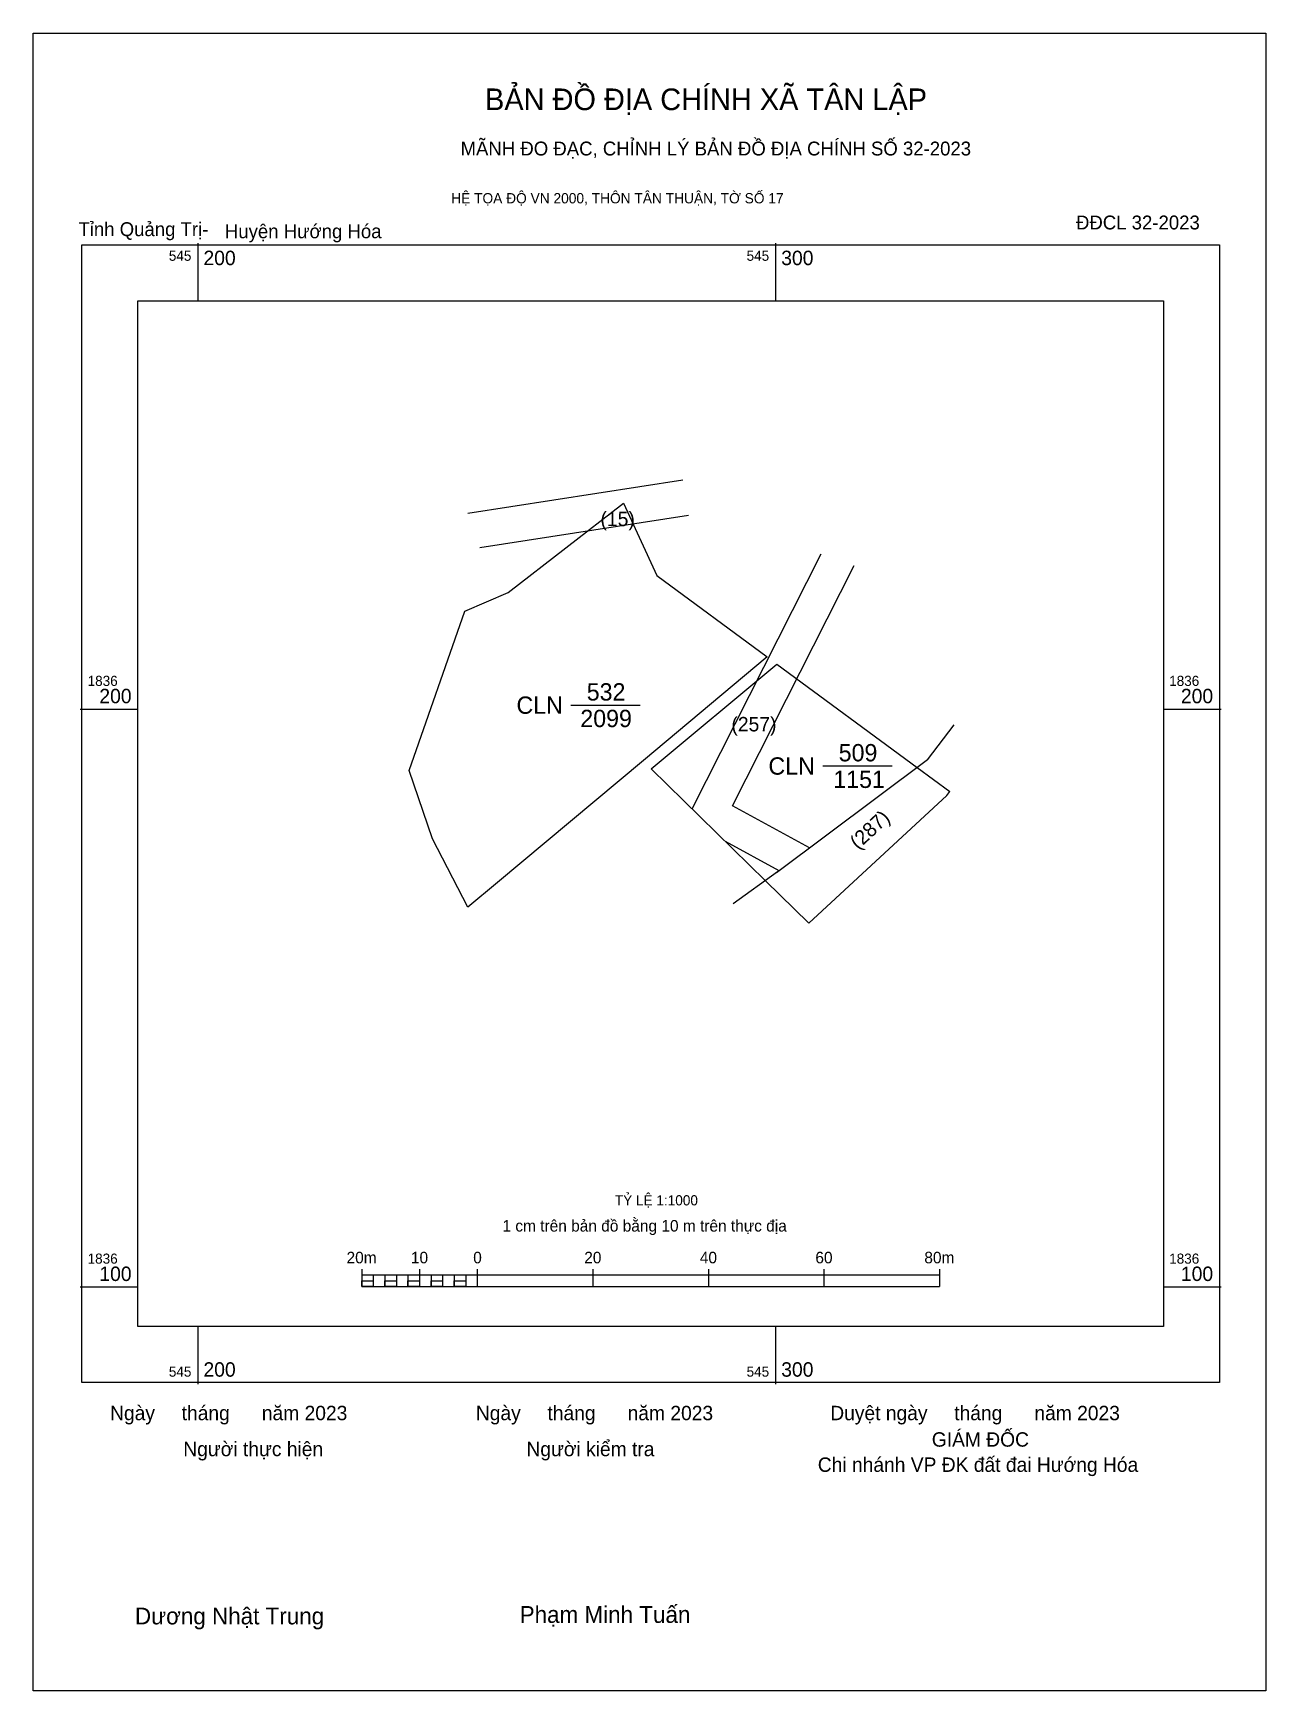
# Model space of a CAD drawing. Extents: x 545187 to 545400, y 1836024 to 1836311.
import ezdxf

# ---------------------------------------------------------------- set-up
doc = ezdxf.new("R2010")
doc.units = 0
for name, color, linetype in [('Level 10', 7, 'Continuous'), ('Level 13', 7, 'Continuous'), ('Level 15', 7, 'Continuous'), ('Level 27', 7, 'Continuous'), ('Level 32', 7, 'Continuous'), ('Level 50', 7, 'Continuous'), ('Level 54', 7, 'Continuous'), ('Level 6', 7, 'Continuous'), ('Level 62', 7, 'Continuous'), ('Level 63', 7, 'Continuous'), ('Level 9', 7, 'Continuous')]:
    doc.layers.add(name, color=color, linetype=linetype)

msp = doc.modelspace()

# ---------------------------------------------------------------- linework, layer by layer
at = {"layer": 'Level 10'}
for p, q in [((545315.55, 1836202.01), (545339.84, 1836184.1)), ((545279.89, 1836194.89), (545291.89, 1836194.89)), ((545323.5, 1836184.36), (545335.5, 1836184.36)), ((545339.84, 1836184.1), (545345.51, 1836179.92)), ((545293.82, 1836183.85), (545313.58, 1836164.51)), ((545344.99, 1836179.28), (545321.11, 1836157.14)), ((545313.58, 1836164.51), (545321.11, 1836157.14))]:
    msp.add_line(p, q, dxfattribs=at)
msp.add_lwpolyline([(545262.08, 1836159.92), (545255.99, 1836171.77), (545251.9, 1836183.57), (545261.55, 1836211.17), (545269.06, 1836214.38), (545289.04, 1836229.86), (545294.8, 1836217.32), (545313.9, 1836203.23), (545292.49, 1836185.34), (545267.2, 1836164.2)], close=True, dxfattribs=at)
at = {"layer": 'Level 15'}
msp.add_lwpolyline([(545186.84, 1836311.2), (545400.2, 1836311.2), (545400.2, 1836024.29), (545186.84, 1836024.29)], close=True, dxfattribs=at)
at = {"layer": 'Level 27'}
for p, q in [((545294.8, 1836217.32), (545294.81, 1836217.33)), ((545313.9, 1836203.23), (545313.91, 1836203.24)), ((545262.08, 1836159.92), (545262.07, 1836159.92))]:
    msp.add_line(p, q, dxfattribs=at)
at = {"layer": 'Level 32'}
msp.add_lwpolyline([(545293.82, 1836183.85), (545315.55, 1836202.01)], dxfattribs=at)
at = {"layer": 'Level 50'}
for p, q in [((545341.64, 1836185.45), (545315.48, 1836165.88)), ((545315.66, 1836166.02), (545308.01, 1836160.48))]:
    msp.add_line(p, q, dxfattribs=at)
msp.add_lwpolyline([(545341.64, 1836185.45), (545346.27, 1836191.46)], dxfattribs=at)
at = {"layer": 'Level 54'}
for p, q in [((545262.08, 1836228.12), (545299.31, 1836233.9)), ((545264.18, 1836222.17), (545300.26, 1836227.77)), ((545300.88, 1836176.93), (545323.25, 1836221.11)), ((545307.87, 1836177.45), (545328.96, 1836219.09)), ((545321.22, 1836170.18), (545307.87, 1836177.45)), ((545315.94, 1836166.23), (545306.67, 1836171.27))]:
    msp.add_line(p, q, dxfattribs=at)
at = {"layer": 'Level 62'}
msp.add_lwpolyline([(545204.96, 1836264.86), (545382.47, 1836264.86), (545382.47, 1836087.35), (545204.96, 1836087.35)], close=True, dxfattribs=at)
at = {"layer": 'Level 63'}
for p, q in [((545215.32, 1836274.86), (545215.32, 1836264.86)), ((545315.32, 1836274.86), (545315.32, 1836264.86)), ((545194.96, 1836194.22), (545204.96, 1836194.22)), ((545382.47, 1836194.22), (545392.47, 1836194.22)), ((545243.72, 1836097.28), (545243.72, 1836094.28)), ((545243.72, 1836096.28), (545343.72, 1836096.28)), ((545245.72, 1836096.28), (545245.72, 1836094.28)), ((545247.72, 1836096.28), (545247.72, 1836094.28)), ((545249.72, 1836096.28), (545249.72, 1836094.28)), ((545251.72, 1836096.28), (545251.72, 1836094.28)), ((545253.72, 1836097.28), (545253.72, 1836094.28)), ((545253.72, 1836096.28), (545253.72, 1836094.28)), ((545255.72, 1836096.28), (545255.72, 1836094.28)), ((545257.72, 1836096.28), (545257.72, 1836094.28)), ((545259.72, 1836096.28), (545259.72, 1836094.28)), ((545261.72, 1836096.28), (545261.72, 1836094.28)), ((545263.72, 1836097.28), (545263.72, 1836094.28)), ((545263.72, 1836096.28), (545263.72, 1836094.28)), ((545283.72, 1836097.28), (545283.72, 1836094.28)), ((545303.72, 1836097.28), (545303.72, 1836094.28)), ((545323.72, 1836097.28), (545323.72, 1836094.28)), ((545343.72, 1836097.28), (545343.72, 1836094.28)), ((545194.96, 1836094.22), (545204.96, 1836094.22)), ((545243.72, 1836094.28), (545343.72, 1836094.28)), ((545382.47, 1836094.22), (545392.47, 1836094.22)), ((545215.32, 1836087.35), (545215.32, 1836077.35)), ((545315.32, 1836087.35), (545315.32, 1836077.35))]:
    msp.add_line(p, q, dxfattribs=at)
for points in [[(545195.27, 1836274.55), (545392.16, 1836274.55), (545392.16, 1836077.66), (545195.27, 1836077.66)], [(545243.72, 1836095.28), (545245.72, 1836095.28), (545245.72, 1836094.28), (545243.72, 1836094.28)], [(545243.72, 1836095.28), (545245.72, 1836095.28), (545245.72, 1836094.28), (545243.72, 1836094.28)], [(545247.72, 1836095.28), (545249.72, 1836095.28), (545249.72, 1836094.28), (545247.72, 1836094.28)], [(545251.72, 1836095.28), (545253.72, 1836095.28), (545253.72, 1836094.28), (545251.72, 1836094.28)], [(545255.72, 1836095.28), (545257.72, 1836095.28), (545257.72, 1836094.28), (545255.72, 1836094.28)], [(545259.72, 1836095.28), (545261.72, 1836095.28), (545261.72, 1836094.28), (545259.72, 1836094.28)]]:
    msp.add_lwpolyline(points, close=True, dxfattribs=at)
at = {"layer": 'Level 9'}
msp.add_line((545344.99, 1836179.28), (545345.51, 1836179.92), dxfattribs=at)

# ---------------------------------------------------------------- texts
at = {"layer": 'Level 10'}
msp.add_text('(15)', height=2.5, dxfattribs=at).set_placement((545285.04, 1836225.88))
msp.add_text('(287)', height=2.5, rotation=42.8302, dxfattribs=at).set_placement((545329.62, 1836169.79))
at = {"layer": 'Level 13'}
for s, p in [('532', (545282.66, 1836195.69)), ('CLN', (545270.5, 1836193.39)), ('2099', (545281.55, 1836191.09)), ('509', (545326.27, 1836185.16)), ('CLN', (545314.11, 1836182.86)), ('1151', (545325.34, 1836180.56))]:
    msp.add_text(s, height=3, dxfattribs=at).set_placement(p)
at = {"layer": 'Level 6'}
msp.add_text('TỶ LỆ 1:1000', height=1.7579, dxfattribs=at).set_placement((545287.53, 1836108.31))
at = {"layer": 'Level 63'}
for s, height, p in [('BẢN ĐỒ ĐỊA CHÍNH XÃ TÂN LẬP', 3.7437, (545265.06, 1836297.88)), ('MÃNH ĐO ĐẠC, CHỈNH LÝ BẢN ĐỒ ĐỊA CHÍNH SỐ 32-2023', 2.4022, (545260.82, 1836290.03)), ('HỆ TỌA ĐỘ VN 2000, THÔN TÂN THUẬN, TỜ SỐ 17', 1.7782, (545259.2, 1836281.74)), ('545', 1.75, (545210.33, 1836271.8)), ('200', 2.5, (545216.32, 1836271.05)), ('545', 1.75, (545310.33, 1836271.8)), ('300', 2.5, (545316.32, 1836271.05)), ('1836', 1.75, (545196.27, 1836198.22)), ('1836', 1.75, (545383.47, 1836198.22)), ('200', 2.5, (545198.3, 1836195.22)), ('200', 2.5, (545385.5, 1836195.22)), ('1 cm trên bản đồ bằng 10 m trên thực địa', 2, (545268.07, 1836103.78)), ('1836', 1.75, (545196.27, 1836098.22)), ('20m', 2, (545241.09, 1836098.28)), ('10', 2, (545252.23, 1836098.28)), ('0', 2, (545263.01, 1836098.28)), ('20', 2, (545282.23, 1836098.28)), ('40', 2, (545302.23, 1836098.28)), ('60', 2, (545322.23, 1836098.28)), ('80m', 2, (545341.09, 1836098.28)), ('1836', 1.75, (545383.47, 1836098.22)), ('100', 2.5, (545198.3, 1836095.22)), ('100', 2.5, (545385.5, 1836095.22)), ('200', 2.5, (545216.32, 1836078.66)), ('300', 2.5, (545316.32, 1836078.66)), ('545', 1.75, (545210.33, 1836078.66)), ('545', 1.75, (545310.33, 1836078.66)), ('Ngày     tháng      năm 2023', 2.4883, (545200.16, 1836071.13)), ('Ngày     tháng      năm 2023', 2.4883, (545263.47, 1836071.13)), ('Duyệt ngày     tháng      năm 2023', 2.4883, (545324.81, 1836071.13)), ('GIÁM ĐỐC', 2.488, (545342.38, 1836066.55)), ('Người thực hiện', 2.4883, (545212.83, 1836064.9)), ('Người kiểm tra', 2.4883, (545272.22, 1836064.9)), ('Chi nhánh VP ĐK đất đai Hướng Hóa', 2.4883, (545322.65, 1836062.19)), ('Dương Nhật Trung', 2.9024, (545204.46, 1836035.79)), ('Phạm Minh Tuấn', 2.9024, (545271.05, 1836036.05))]:
    msp.add_text(s, height=height, dxfattribs=at).set_placement(p)
at = {"layer": 'Level 9'}
for s, height, p in [('Tỉnh Quảng Trị-', 2.4022, (545194.68, 1836276.07)), ('ĐĐCL 32-2023', 2.4022, (545367.34, 1836277.23)), ('Huyện Hướng Hóa', 2.4022, (545220.03, 1836275.71)), ('(257)', 2.498, (545307.7, 1836190.35)), ('(257)', 2.498, (545307.7, 1836190.35))]:
    msp.add_text(s, height=height, dxfattribs=at).set_placement(p)

doc.saveas('drawing.dxf')
